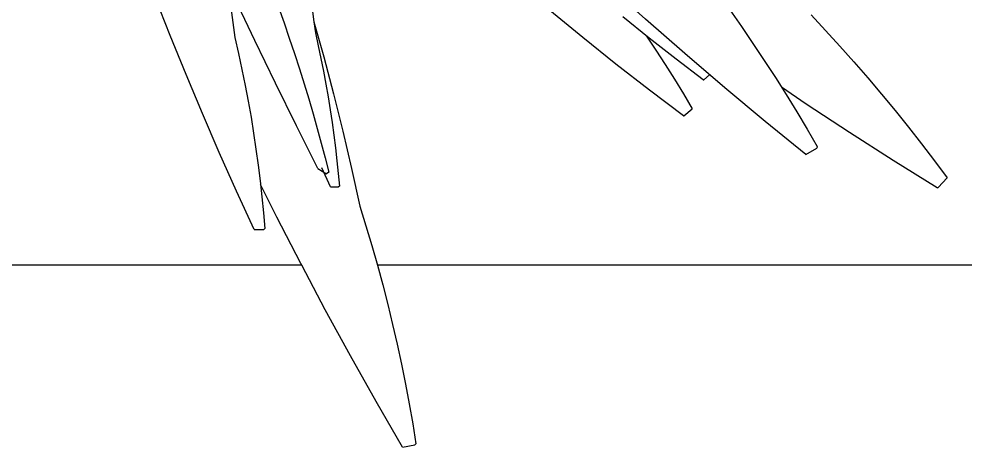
# Model space of a CAD drawing. Header units: metres. Extents: x 244.4 to 340.3, y -4.1 to 64.3.
# Drawn here: x 299.4045 to 299.8559, y 40.3006 to 40.5047 of the extents above; entities that cross this region are included whole.
import ezdxf

# ---------------------------------------------------------------- set-up
doc = ezdxf.new("R2010")
doc.units = ezdxf.units.M
doc.layers.add('Edges', color=7, linetype='Continuous')

msp = doc.modelspace()

# ---------------------------------------------------------------- linework, layer by layer
at = {"layer": 'Edges'}
for p, q in [((299.70346, 40.50463), (299.6849, 40.52129)), ((299.47672, 40.49681), (299.4694, 40.51548)), ((299.51714, 40.49436), (299.50749, 40.51455)), ((299.50562, 40.51021), (299.50757, 40.4959)), ((299.52838, 40.51032), (299.53099, 40.50288)), ((299.54437, 40.50949), (299.54522, 40.50326)), ((299.67348, 40.49589), (299.65781, 40.50878)), ((299.7436, 40.509), (299.74922, 40.50104)), ((299.54522, 40.50326), (299.54993, 40.48669)), ((299.54522, 40.50326), (299.54593, 40.49803)), ((299.70526, 40.49549), (299.69257, 40.50564)), ((299.72224, 40.48817), (299.70346, 40.50463)), ((299.78245, 40.50661), (299.78935, 40.49924)), ((299.53099, 40.50288), (299.53351, 40.4955)), ((299.74922, 40.50104), (299.75473, 40.49303)), ((299.78935, 40.49924), (299.79617, 40.49178)), ((299.48426, 40.47819), (299.47672, 40.49681)), ((299.50757, 40.4959), (299.5093, 40.48828)), ((299.52698, 40.47409), (299.51714, 40.49436)), ((299.53351, 40.4955), (299.53595, 40.48817)), ((299.54593, 40.49803), (299.54731, 40.49193)), ((299.68933, 40.48322), (299.67348, 40.49589)), ((299.70394, 40.49654), (299.70839, 40.48988)), ((299.71808, 40.48552), (299.70526, 40.49549)), ((299.54731, 40.49193), (299.54862, 40.48583)), ((299.70839, 40.48988), (299.71287, 40.48297)), ((299.75473, 40.49303), (299.76012, 40.48496)), ((299.79617, 40.49178), (299.80289, 40.48423)), ((299.5093, 40.48828), (299.51093, 40.48066)), ((299.53595, 40.48817), (299.5383, 40.4809)), ((299.54862, 40.48583), (299.54985, 40.47973)), ((299.54993, 40.48669), (299.55467, 40.46894)), ((299.73103, 40.47572), (299.71808, 40.48552)), ((299.74125, 40.47192), (299.72224, 40.48817)), ((299.51093, 40.48066), (299.51246, 40.47305)), ((299.5383, 40.4809), (299.54057, 40.47369)), ((299.70533, 40.47077), (299.68933, 40.48322)), ((299.71287, 40.48297), (299.71726, 40.47601)), ((299.76012, 40.48496), (299.7654, 40.47684)), ((299.80289, 40.48423), (299.80953, 40.47659)), ((299.49204, 40.45962), (299.48426, 40.47819)), ((299.54985, 40.47973), (299.551, 40.47363)), ((299.71726, 40.47601), (299.72156, 40.46899)), ((299.73127, 40.47567), (299.73405, 40.47807)), ((299.7654, 40.47684), (299.77056, 40.46866)), ((299.80953, 40.47659), (299.81606, 40.46886)), ((299.51246, 40.47305), (299.5139, 40.46543)), ((299.537, 40.45375), (299.52698, 40.47409)), ((299.54057, 40.47369), (299.54275, 40.46654)), ((299.551, 40.47363), (299.55207, 40.46753)), ((299.73103, 40.47572), (299.73127, 40.47567)), ((299.76048, 40.45588), (299.74125, 40.47192)), ((299.78017, 40.46415), (299.76835, 40.47217)), ((299.55207, 40.46753), (299.55307, 40.46144)), ((299.55467, 40.46894), (299.55911, 40.45115)), ((299.7215, 40.45854), (299.70533, 40.47077)), ((299.72156, 40.46899), (299.72577, 40.4619)), ((299.77056, 40.46866), (299.77561, 40.46043)), ((299.81606, 40.46886), (299.82251, 40.46104)), ((299.5139, 40.46543), (299.51524, 40.45782)), ((299.54275, 40.46654), (299.54484, 40.45945)), ((299.80082, 40.45052), (299.78017, 40.46415)), ((299.50003, 40.4411), (299.49204, 40.45962)), ((299.54484, 40.45945), (299.54685, 40.45241)), ((299.55307, 40.46144), (299.55398, 40.45535)), ((299.7215, 40.45854), (299.7218, 40.45849)), ((299.7218, 40.45849), (299.72577, 40.4619)), ((299.77561, 40.46043), (299.78054, 40.45215)), ((299.82251, 40.46104), (299.82885, 40.45313)), ((299.51524, 40.45782), (299.51648, 40.45021)), ((299.5472, 40.43333), (299.537, 40.45375)), ((299.55398, 40.45535), (299.55482, 40.44927)), ((299.77993, 40.44005), (299.76048, 40.45588)), ((299.51648, 40.45021), (299.51762, 40.44262)), ((299.54685, 40.45241), (299.54877, 40.44545)), ((299.55482, 40.44927), (299.55558, 40.4432)), ((299.55911, 40.45115), (299.56326, 40.43332)), ((299.78054, 40.45215), (299.78535, 40.44382)), ((299.82164, 40.43718), (299.80082, 40.45052)), ((299.82885, 40.45313), (299.83511, 40.44514)), ((299.54877, 40.44545), (299.5506, 40.43854)), ((299.83511, 40.44514), (299.84126, 40.43706)), ((299.50825, 40.42264), (299.50003, 40.4411)), ((299.51762, 40.44262), (299.51867, 40.43503)), ((299.55558, 40.4432), (299.55626, 40.43713)), ((299.77993, 40.44005), (299.78512, 40.4431)), ((299.78535, 40.44382), (299.78512, 40.4431)), ((299.5506, 40.43854), (299.55235, 40.43171)), ((299.55626, 40.43713), (299.55686, 40.43108)), ((299.84261, 40.42414), (299.82164, 40.43718)), ((299.84126, 40.43706), (299.84731, 40.4289)), ((299.51867, 40.43503), (299.51962, 40.42744)), ((299.5472, 40.43333), (299.5512, 40.43083)), ((299.55324, 40.42461), (299.54903, 40.43378)), ((299.55235, 40.43171), (299.5512, 40.43083)), ((299.55686, 40.43108), (299.55738, 40.42504)), ((299.56326, 40.43332), (299.5671, 40.41548)), ((299.51962, 40.42744), (299.52046, 40.41987)), ((299.84314, 40.42426), (299.84731, 40.4289)), ((299.51669, 40.40424), (299.50825, 40.42264)), ((299.52756, 40.41025), (299.51981, 40.42575)), ((299.55324, 40.42461), (299.55693, 40.42462)), ((299.55738, 40.42504), (299.55693, 40.42462)), ((299.84261, 40.42414), (299.84314, 40.42426)), ((299.52046, 40.41987), (299.52121, 40.41232)), ((299.5671, 40.41548), (299.57003, 40.40612)), ((299.52121, 40.41232), (299.52186, 40.40477)), ((299.53899, 40.38808), (299.52756, 40.41025)), ((299.51669, 40.40424), (299.52131, 40.40426)), ((299.52186, 40.40477), (299.52131, 40.40426)), ((299.57003, 40.40612), (299.57283, 40.39674)), ((299.57283, 40.39674), (299.57551, 40.38734)), ((299.53943, 40.38724), (299.37332, 40.38724)), ((299.53943, 40.38724), (299.53899, 40.38808)), ((299.5507, 40.36603), (299.53943, 40.38724)), ((299.57551, 40.38734), (299.57554, 40.38724)), ((300.78656, 40.38724), (299.57554, 40.38724)), ((299.57554, 40.38724), (299.57807, 40.37792)), ((299.57807, 40.37792), (299.5805, 40.36848)), ((299.5805, 40.36848), (299.5828, 40.35904)), ((299.5627, 40.34408), (299.5507, 40.36603)), ((299.5828, 40.35904), (299.58497, 40.34958)), ((299.58497, 40.34958), (299.58702, 40.34011)), ((299.57499, 40.32226), (299.5627, 40.34408)), ((299.58702, 40.34011), (299.58895, 40.33063)), ((299.58895, 40.33063), (299.59074, 40.32114)), ((299.58755, 40.30056), (299.57499, 40.32226)), ((299.59074, 40.32114), (299.59241, 40.31165)), ((299.59241, 40.31165), (299.59395, 40.30216)), ((299.58755, 40.30056), (299.59347, 40.30157)), ((299.59395, 40.30216), (299.59347, 40.30157))]:
    msp.add_line(p, q, dxfattribs=at)

doc.saveas('drawing.dxf')
